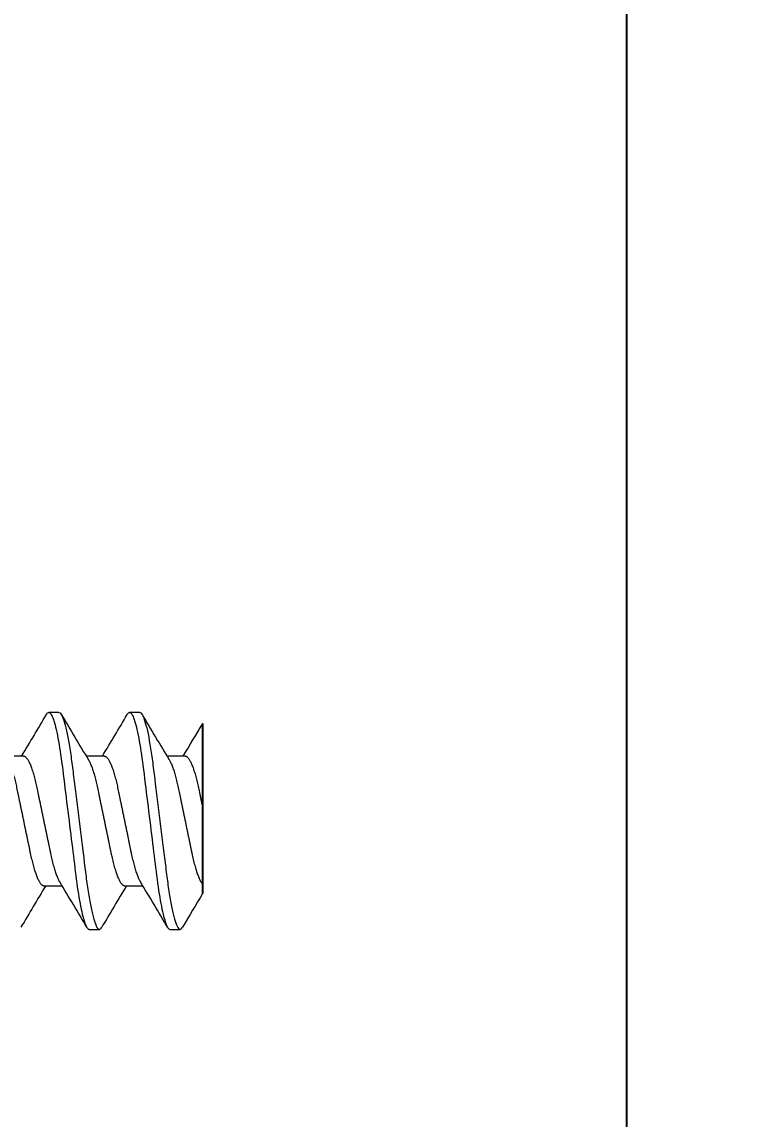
# Model space of a CAD drawing. Header units: inches. Extents: x 129892 to 140765, y 18172 to 24435.
# Drawn here: x 130263.27 to 130272.88, y 22547.65 to 22562.15 of the extents above; entities that cross this region are included whole.
import ezdxf

# ---------------------------------------------------------------- set-up
doc = ezdxf.new("R2010")
doc.units = ezdxf.units.IN
doc.header["$MEASUREMENT"] = 0
doc.header["$PDMODE"] = 66
doc.styles.add('EXCELSIOR', font='dim.shx', dxfattribs={"height": 45})
doc.dimstyles.new('EXCELSIOR', dxfattribs={"dimtxt": 50, "dimasz": 15, "dimexe": 20, "dimexo": 20, "dimgap": 10, "dimtad": 1, "dimdec": 0, "dimtxsty": 'EXCELSIOR', "dimblk": 'OBLIQUE', "dimcen": 2.5, "dimclrd": 1, "dimclre": 1, "dimclrt": 1, "dimadec": 0, "dimazin": 0, "dimtfac": 1, "dimtdec": 0, "dimtofl": 0, "dimtmove": 0, "dimatfit": 3, "dimfxl": 0, "dimlwd": 25, "dimarcsym": 0})

# ---------------------------------------------------------------- blocks, each defined once
blk = doc.blocks.new('_OBLIQUE')
at = {"color": 0, "linetype": 'ByBlock'}
blk.add_line((-0.5, -0.5), (0.5, 0.5), dxfattribs=at)
blk = doc.blocks.new('*D151')
at = {"color": 1, "lineweight": -2}
for p, q in [((130291.255, 22568.589), (130508.068, 22568.589)), ((130291.255, 21654.239), (130508.068, 21654.239))]:
    blk.add_line(p, q, dxfattribs=at)
at = {"color": 1, "lineweight": 25}
blk.add_line((130488.068, 22568.589), (130488.068, 21654.239), dxfattribs=at)
at = {"layer": 'Defpoints', "color": 0}
for p in [(130271.255, 22568.589), (130271.255, 21654.239), (130488.068, 21654.239)]:
    blk.add_point(p, dxfattribs=at)
at = {"color": 1, "lineweight": 25, "xscale": 15, "yscale": 15, "zscale": 15}
for p, rotation in [((130488.068, 22568.589), 90), ((130488.068, 21654.239), 270)]:
    blk.add_blockref('_OBLIQUE', p, dxfattribs=dict(at, rotation=rotation))
at = {"color": 1, "insert": (130455.568, 22111.414), "char_height": 45, "attachment_point": 5, "rotation": 90, "style": 'EXCELSIOR'}
blk.add_mtext('914', dxfattribs=at)
blk = doc.blocks.new('A$C47B607A2')
at = {"color": 7, "linetype": 'Continuous', "lineweight": 15}
for p, q in [((3.856, 2.364), (3.856, 2.605)), ((2.144, 2.098), (2.144, 1.858)), ((4.434, 1.898), (4.434, 2.031)), ((1.566, 1.498), (1.566, 1.364)), ((3.856, 1.298), (3.856, 1.538)), ((2.144, 1.031), (2.144, 0.791)), ((4.434, 0.831), (4.434, 0.964)), ((3.856, 0.231), (3.856, 0.471)), ((1.566, 0.431), (1.566, 0.298))]:
    blk.add_line(p, q, dxfattribs=at)
at = {"color": 7, "linetype": 'Continuous', "lineweight": 15, "flags": 128}
for points in [[(4.405, 2.064), (4.413, 2.058), (4.422, 2.051), (4.429, 2.044), (4.432, 2.037), (4.434, 2.031), (4.433, 2.025), (4.429, 2.019), (4.423, 2.012), (4.415, 2.005), (4.405, 1.999), (4.392, 1.992), (4.378, 1.985), (4.361, 1.978), (4.342, 1.971), (4.321, 1.964), (4.298, 1.957), (4.27, 1.949), (4.24, 1.942), (4.207, 1.934), (4.171, 1.926), (4.134, 1.918), (4.094, 1.91), (4.053, 1.903), (4.009, 1.895), (3.966, 1.888), (3.922, 1.881), (3.877, 1.875), (3.831, 1.868), (3.783, 1.862), (3.735, 1.856), (3.677, 1.848), (3.617, 1.841), (3.556, 1.833), (3.492, 1.825), (3.433, 1.818), (3.374, 1.811), (3.313, 1.803), (3.252, 1.796), (3.189, 1.788), (3.127, 1.78), (3.063, 1.772), (3, 1.764), (2.94, 1.757), (2.88, 1.749), (2.82, 1.742), (2.761, 1.735), (2.702, 1.727), (2.644, 1.72), (2.591, 1.714), (2.538, 1.707), (2.486, 1.701), (2.435, 1.694), (2.386, 1.688), (2.332, 1.682), (2.28, 1.675), (2.229, 1.669), (2.179, 1.662), (2.13, 1.655), (2.083, 1.648), (2.036, 1.641), (1.991, 1.633), (1.95, 1.626), (1.91, 1.619), (1.872, 1.612), (1.836, 1.604), (1.802, 1.597), (1.77, 1.589), (1.742, 1.582), (1.716, 1.575), (1.692, 1.568), (1.669, 1.561), (1.649, 1.554), (1.63, 1.547), (1.613, 1.539), (1.598, 1.532), (1.587, 1.525), (1.578, 1.518), (1.571, 1.511), (1.568, 1.504), (1.566, 1.498), (1.566, 1.498)], [(4.405, 0.997), (4.413, 0.991), (4.422, 0.984), (4.429, 0.977), (4.432, 0.971), (4.434, 0.964), (4.433, 0.958), (4.429, 0.952), (4.423, 0.945), (4.415, 0.939), (4.405, 0.932), (4.392, 0.925), (4.378, 0.918), (4.361, 0.911), (4.342, 0.904), (4.321, 0.898), (4.298, 0.891), (4.27, 0.883), (4.24, 0.875), (4.207, 0.867), (4.171, 0.859), (4.134, 0.851), (4.094, 0.844), (4.053, 0.836), (4.009, 0.829), (3.966, 0.821), (3.922, 0.815), (3.877, 0.808), (3.831, 0.801), (3.783, 0.795), (3.735, 0.789), (3.677, 0.782), (3.617, 0.774), (3.556, 0.766), (3.492, 0.759), (3.433, 0.751), (3.374, 0.744), (3.313, 0.736), (3.252, 0.729), (3.189, 0.721), (3.127, 0.713), (3.063, 0.705), (3, 0.698), (2.94, 0.69), (2.88, 0.683), (2.82, 0.675), (2.761, 0.668), (2.702, 0.661), (2.644, 0.653), (2.591, 0.647), (2.538, 0.64), (2.486, 0.634), (2.435, 0.627), (2.386, 0.621), (2.332, 0.615), (2.28, 0.608), (2.229, 0.602), (2.179, 0.595), (2.13, 0.588), (2.083, 0.581), (2.036, 0.574), (1.991, 0.567), (1.95, 0.559), (1.91, 0.552), (1.872, 0.545), (1.836, 0.537), (1.802, 0.53), (1.77, 0.523), (1.742, 0.516), (1.716, 0.509), (1.692, 0.501), (1.669, 0.495), (1.649, 0.488), (1.63, 0.48), (1.613, 0.473), (1.598, 0.465), (1.587, 0.458), (1.578, 0.451), (1.571, 0.444), (1.568, 0.437), (1.566, 0.431), (1.566, 0.431)]]:
    blk.add_lwpolyline(points, dxfattribs=at)
blk.add_lwpolyline([(4.286, 0), (2.041, 0)])
at = {"color": 7, "linetype": 'Continuous', "lineweight": 15}
for centre, radius, start, end in [((-22.033, -37.82), 46.646, 58.7809, 59.5655), ((28.026, 42.27), 46.632, 238.7807, 239.5655), ((-20.386, 38.974), 43.42, 300.4151, 301.3338), ((26.388, -35.581), 43.422, 120.4152, 121.3337), ((-22.033, -38.887), 46.646, 58.7809, 59.5655), ((28.026, 41.203), 46.632, 238.7807, 239.5655), ((-20.386, 37.908), 43.42, 300.4151, 301.3338), ((26.388, -36.648), 43.422, 120.4152, 121.3337), ((-22.033, -39.953), 46.646, 58.9281, 59.5655), ((28.026, 40.136), 46.632, 238.7807, 239.3964)]:
    blk.add_arc(centre, radius, start, end, dxfattribs=at)
for points, knots in [([(3.807, 2.575), (3.803, 2.572), (3.794, 2.567), (3.776, 2.557), (3.753, 2.547), (3.728, 2.537), (3.7, 2.526), (3.67, 2.516), (3.638, 2.506), (3.604, 2.496), (3.569, 2.486), (3.533, 2.477), (3.496, 2.468), (3.458, 2.46), (3.419, 2.452), (3.379, 2.443), (3.337, 2.435), (3.293, 2.425), (3.247, 2.416), (3.199, 2.406), (3.15, 2.396), (3.101, 2.385), (3.051, 2.375), (3.001, 2.365), (2.952, 2.355), (2.904, 2.345), (2.857, 2.335), (2.81, 2.325), (2.764, 2.316), (2.719, 2.306), (2.675, 2.297), (2.633, 2.288), (2.591, 2.28), (2.549, 2.271), (2.509, 2.262), (2.471, 2.253), (2.433, 2.243), (2.398, 2.234), (2.364, 2.224), (2.333, 2.214), (2.304, 2.204), (2.277, 2.194), (2.253, 2.184), (2.23, 2.174), (2.21, 2.165), (2.193, 2.155), (2.178, 2.145), (2.165, 2.135), (2.156, 2.125), (2.149, 2.116), (2.145, 2.107), (2.144, 2.101), (2.144, 2.098)], [0, 0, 0, 0, 0.015022, 0.035068, 0.056123, 0.077196, 0.098248, 0.119238, 0.14013, 0.160884, 0.180534, 0.199998, 0.219246, 0.238255, 0.257015, 0.275888, 0.295014, 0.314368, 0.33486, 0.35554, 0.376373, 0.397324, 0.418352, 0.439421, 0.459532, 0.479609, 0.499618, 0.519525, 0.539298, 0.558906, 0.578321, 0.597515, 0.617358, 0.636996, 0.656865, 0.677001, 0.697376, 0.717957, 0.737765, 0.757699, 0.777727, 0.797816, 0.81793, 0.838037, 0.858101, 0.878088, 0.898909, 0.919574, 0.940046, 0.960295, 0.980289, 1, 1, 1, 1]), ([(3.856, 2.364), (3.856, 2.362), (3.856, 2.356), (3.852, 2.348), (3.846, 2.339), (3.837, 2.33), (3.826, 2.32), (3.812, 2.31), (3.795, 2.301), (3.776, 2.291), (3.753, 2.28), (3.728, 2.27), (3.7, 2.259), (3.67, 2.249), (3.638, 2.239), (3.604, 2.229), (3.569, 2.219), (3.533, 2.21), (3.496, 2.201), (3.458, 2.193), (3.419, 2.185), (3.379, 2.176), (3.337, 2.168), (3.293, 2.159), (3.247, 2.149), (3.199, 2.139), (3.15, 2.129), (3.101, 2.119), (3.051, 2.108), (3.001, 2.098), (2.952, 2.088), (2.904, 2.078), (2.857, 2.068), (2.81, 2.058), (2.764, 2.049), (2.719, 2.039), (2.675, 2.03), (2.633, 2.021), (2.591, 2.013), (2.549, 2.004), (2.509, 1.995), (2.471, 1.986), (2.433, 1.977), (2.398, 1.967), (2.364, 1.957), (2.333, 1.947), (2.304, 1.938), (2.277, 1.928), (2.253, 1.918), (2.23, 1.908), (2.211, 1.898), (2.198, 1.891), (2.193, 1.888), (2.193, 1.888)], [0, 0, 0, 0, 0.018809, 0.037877, 0.057179, 0.076689, 0.096379, 0.11622, 0.136179, 0.156224, 0.177279, 0.198352, 0.219403, 0.240394, 0.261285, 0.282039, 0.301689, 0.321152, 0.340401, 0.359409, 0.378169, 0.397041, 0.416167, 0.435521, 0.456012, 0.476692, 0.497525, 0.518475, 0.539504, 0.560572, 0.580683, 0.60076, 0.620768, 0.640675, 0.660448, 0.680056, 0.699471, 0.718664, 0.738507, 0.758145, 0.778013, 0.798149, 0.818524, 0.839105, 0.858913, 0.878847, 0.898874, 0.918963, 0.939077, 0.959183, 0.979247, 0.999234, 1, 1, 1, 1]), ([(4.434, 1.898), (4.434, 1.878), (4.399, 1.856), (4.253, 1.809), (4.143, 1.785), (3.942, 1.751), (3.869, 1.74), (3.718, 1.72), (3.639, 1.71), (3.384, 1.679), (3.192, 1.655), (2.808, 1.607), (2.617, 1.583), (2.361, 1.552), (2.282, 1.542), (2.131, 1.522), (2.058, 1.511), (1.857, 1.477), (1.747, 1.453), (1.601, 1.406), (1.566, 1.384), (1.566, 1.364)], [0, 0, 0, 0, 0.125, 0.125, 0.25, 0.25, 0.3125, 0.3125, 0.375, 0.375, 0.5, 0.5, 0.625, 0.625, 0.6875, 0.6875, 0.75, 0.75, 0.875, 0.875, 1, 1, 1, 1]), ([(3.807, 1.508), (3.803, 1.505), (3.794, 1.5), (3.776, 1.49), (3.753, 1.48), (3.728, 1.47), (3.7, 1.459), (3.67, 1.449), (3.638, 1.439), (3.604, 1.429), (3.569, 1.419), (3.533, 1.41), (3.496, 1.401), (3.458, 1.393), (3.419, 1.385), (3.379, 1.376), (3.337, 1.368), (3.293, 1.358), (3.247, 1.349), (3.199, 1.339), (3.15, 1.329), (3.101, 1.319), (3.051, 1.308), (3.001, 1.298), (2.952, 1.288), (2.904, 1.278), (2.857, 1.268), (2.81, 1.258), (2.764, 1.249), (2.719, 1.239), (2.675, 1.23), (2.633, 1.221), (2.591, 1.213), (2.549, 1.204), (2.509, 1.195), (2.471, 1.186), (2.433, 1.176), (2.398, 1.167), (2.364, 1.157), (2.333, 1.147), (2.304, 1.137), (2.277, 1.128), (2.253, 1.118), (2.23, 1.108), (2.21, 1.098), (2.193, 1.088), (2.178, 1.078), (2.165, 1.068), (2.156, 1.058), (2.149, 1.049), (2.145, 1.04), (2.144, 1.034), (2.144, 1.031)], [0, 0, 0, 0, 0.015022, 0.035068, 0.056123, 0.077196, 0.098248, 0.119238, 0.14013, 0.160884, 0.180534, 0.199998, 0.219246, 0.238255, 0.257015, 0.275888, 0.295014, 0.314368, 0.33486, 0.35554, 0.376373, 0.397324, 0.418352, 0.439421, 0.459532, 0.479609, 0.499618, 0.519525, 0.539298, 0.558906, 0.578321, 0.597515, 0.617358, 0.636996, 0.656865, 0.677001, 0.697376, 0.717957, 0.737765, 0.757699, 0.777727, 0.797816, 0.81793, 0.838037, 0.858101, 0.878088, 0.898909, 0.919574, 0.940046, 0.960295, 0.980289, 1, 1, 1, 1]), ([(3.856, 1.298), (3.856, 1.295), (3.856, 1.289), (3.852, 1.281), (3.846, 1.272), (3.837, 1.263), (3.826, 1.253), (3.812, 1.244), (3.795, 1.234), (3.776, 1.224), (3.753, 1.214), (3.728, 1.203), (3.7, 1.193), (3.67, 1.182), (3.638, 1.172), (3.604, 1.162), (3.569, 1.153), (3.533, 1.143), (3.496, 1.135), (3.458, 1.126), (3.419, 1.118), (3.379, 1.11), (3.337, 1.101), (3.293, 1.092), (3.247, 1.082), (3.199, 1.072), (3.15, 1.062), (3.101, 1.052), (3.051, 1.041), (3.001, 1.031), (2.952, 1.021), (2.904, 1.011), (2.857, 1.001), (2.81, 0.991), (2.764, 0.982), (2.719, 0.973), (2.675, 0.964), (2.633, 0.955), (2.591, 0.946), (2.549, 0.937), (2.509, 0.929), (2.471, 0.919), (2.433, 0.91), (2.398, 0.9), (2.364, 0.89), (2.333, 0.881), (2.304, 0.871), (2.277, 0.861), (2.253, 0.851), (2.23, 0.841), (2.211, 0.831), (2.198, 0.824), (2.193, 0.821), (2.193, 0.821)], [0, 0, 0, 0, 0.018809, 0.037877, 0.057179, 0.076689, 0.096379, 0.11622, 0.136179, 0.156224, 0.177279, 0.198352, 0.219403, 0.240394, 0.261285, 0.282039, 0.301689, 0.321152, 0.340401, 0.359409, 0.378169, 0.397041, 0.416167, 0.435521, 0.456012, 0.476692, 0.497525, 0.518475, 0.539504, 0.560572, 0.580683, 0.60076, 0.620768, 0.640675, 0.660448, 0.680056, 0.699471, 0.718664, 0.738507, 0.758145, 0.778013, 0.798149, 0.818524, 0.839105, 0.858913, 0.878847, 0.898874, 0.918963, 0.939077, 0.959183, 0.979247, 0.999234, 1, 1, 1, 1]), ([(4.434, 0.831), (4.434, 0.812), (4.399, 0.789), (4.253, 0.742), (4.143, 0.718), (3.942, 0.684), (3.869, 0.673), (3.718, 0.653), (3.639, 0.643), (3.384, 0.612), (3.192, 0.588), (2.808, 0.54), (2.617, 0.517), (2.361, 0.485), (2.282, 0.476), (2.131, 0.455), (2.058, 0.445), (1.857, 0.411), (1.747, 0.386), (1.601, 0.339), (1.566, 0.317), (1.566, 0.298)], [0, 0, 0, 0, 0.125, 0.125, 0.25, 0.25, 0.3125, 0.3125, 0.375, 0.375, 0.5, 0.5, 0.625, 0.625, 0.6875, 0.6875, 0.75, 0.75, 0.875, 0.875, 1, 1, 1, 1]), ([(3.807, 0.441), (3.803, 0.439), (3.794, 0.433), (3.776, 0.424), (3.753, 0.413), (3.728, 0.403), (3.7, 0.392), (3.67, 0.382), (3.638, 0.372), (3.604, 0.362), (3.569, 0.352), (3.533, 0.343), (3.496, 0.335), (3.458, 0.326), (3.419, 0.318), (3.379, 0.309), (3.337, 0.301), (3.293, 0.292), (3.247, 0.282), (3.199, 0.272), (3.15, 0.262), (3.101, 0.252), (3.051, 0.241), (3.001, 0.231), (2.952, 0.221), (2.904, 0.211), (2.857, 0.201), (2.81, 0.191), (2.764, 0.182), (2.719, 0.173), (2.675, 0.163), (2.633, 0.155), (2.591, 0.146), (2.549, 0.137), (2.509, 0.128), (2.471, 0.119), (2.433, 0.11), (2.398, 0.1), (2.364, 0.09), (2.333, 0.081), (2.304, 0.071), (2.277, 0.061), (2.253, 0.051), (2.23, 0.041), (2.21, 0.031), (2.193, 0.021), (2.178, 0.011), (2.169, 0.004), (2.165, 0), (2.164, 0)], [0, 0, 0, 0, 0.0150223, 0.0350677, 0.0561229, 0.0771961, 0.0982477, 0.1192384, 0.1401296, 0.1608839, 0.1805344, 0.1999978, 0.2192465, 0.2382548, 0.2570152, 0.275888, 0.2950138, 0.3143681, 0.3348597, 0.3555398, 0.3763733, 0.3973235, 0.4183523, 0.4394206, 0.4595321, 0.4796091, 0.4996178, 0.5195248, 0.539298, 0.5589065, 0.5783212, 0.597515, 0.6173579, 0.6369961, 0.6568648, 0.6770011, 0.6973759, 0.7179574, 0.7377653, 0.7576994, 0.7777275, 0.7978159, 0.8179304, 0.8380368, 0.8581007, 0.8780881, 0.8989092, 0.9195735, 0.9221061, 0.9221061, 0.9221061, 0.9221061]), ([(3.856, 0.231), (3.856, 0.228), (3.856, 0.222), (3.852, 0.214), (3.846, 0.205), (3.837, 0.196), (3.826, 0.186), (3.812, 0.177), (3.795, 0.167), (3.776, 0.157), (3.753, 0.147), (3.728, 0.136), (3.7, 0.126), (3.67, 0.115), (3.638, 0.105), (3.604, 0.095), (3.569, 0.086), (3.533, 0.077), (3.496, 0.068), (3.458, 0.059), (3.419, 0.051), (3.379, 0.043), (3.337, 0.034), (3.293, 0.025), (3.247, 0.015), (3.206, 0.007), (3.181, 0.002), (3.172, 0)], [0, 0, 0, 0, 0.018809, 0.0378766, 0.0571786, 0.0766888, 0.0963793, 0.1162198, 0.136179, 0.1562242, 0.1772792, 0.1983521, 0.2194035, 0.2403939, 0.2612848, 0.2820389, 0.301689, 0.3211522, 0.3404006, 0.3594087, 0.3781688, 0.3970415, 0.4161671, 0.4355211, 0.4560124, 0.4766922, 0.488444, 0.488444, 0.488444, 0.488444])]:
    blk.add_open_spline(points, degree=3, knots=knots, dxfattribs=at)
for points in [[(1.566, 1.364), (1.566, 1.354), (1.576, 1.343), (1.595, 1.332)], [(1.566, 0.298), (1.566, 0.287), (1.576, 0.277), (1.595, 0.265)]]:
    blk.add_open_spline(points, degree=3, dxfattribs=at)
blk = doc.blocks.new('A$C7115670D')
at = {"rotation": 180}
blk.add_blockref('A$C47B607A2', (19.001, 34), dxfattribs=at)
blk = doc.blocks.new('*D152')
at = {"color": 1, "lineweight": -2}
for p, q in [((130271.255, 22588.589), (130271.255, 22976.855)), ((130391.255, 22311.335), (130391.255, 22976.855))]:
    blk.add_line(p, q, dxfattribs=at)
at = {"color": 1, "lineweight": 25}
for p, q in [((130271.255, 22956.855), (130391.255, 22956.855)), ((130391.255, 22956.855), (131169.826, 22956.855))]:
    blk.add_line(p, q, dxfattribs=at)
at = {"layer": 'Defpoints', "color": 0}
for p in [(130391.255, 22956.855), (130271.255, 22568.589), (130391.255, 22291.335)]:
    blk.add_point(p, dxfattribs=at)
at = {"color": 1, "lineweight": 25, "xscale": 15, "yscale": 15, "zscale": 15, "rotation": 180}
blk.add_blockref('_OBLIQUE', (130271.255, 22956.855), dxfattribs=at)
at = {"color": 1, "lineweight": 25, "xscale": 15, "yscale": 15, "zscale": 15}
blk.add_blockref('_OBLIQUE', (130391.255, 22956.855), dxfattribs=at)
at = {"color": 1, "insert": (130788.041, 23001.141), "char_height": 45, "attachment_point": 5, "style": 'EXCELSIOR'}
blk.add_mtext('120 GRAB RAIL (TBC)', dxfattribs=at)

msp = doc.modelspace()

# ---------------------------------------------------------------- linework, layer by layer
msp.add_lwpolyline([(130258.255, 22568.589), (130258.255, 21654.239), (130271.255, 21654.239), (130271.255, 22568.589)], close=True)

# ---------------------------------------------------------------- block references
at = {"rotation": 270}
msp.add_blockref('A$C7115670D', (130231.655, 22567.59), dxfattribs=at)

# ---------------------------------------------------------------- dimensions: what is measured, and where the dimension line sits
at = {"color": 2}
dim = msp.add_linear_dim(base=(130391.255, 22956.855), p1=(130271.255, 22568.589), p2=(130391.255, 22291.335), text='<> GRAB RAIL (TBC)', dimstyle='EXCELSIOR', dxfattribs=at)
dim.commit()
dim.dimension.update_dxf_attribs({"geometry": '*D152', "text_midpoint": (130788.041, 23001.141)})
dim = msp.add_linear_dim(base=(130488.068, 21654.239), p1=(130271.255, 22568.589), p2=(130271.255, 21654.239), angle=90, dimstyle='EXCELSIOR')
dim.commit()
dim.dimension.update_dxf_attribs({"geometry": '*D151', "text_midpoint": (130455.568, 22111.414)})

doc.saveas('drawing.dxf')
